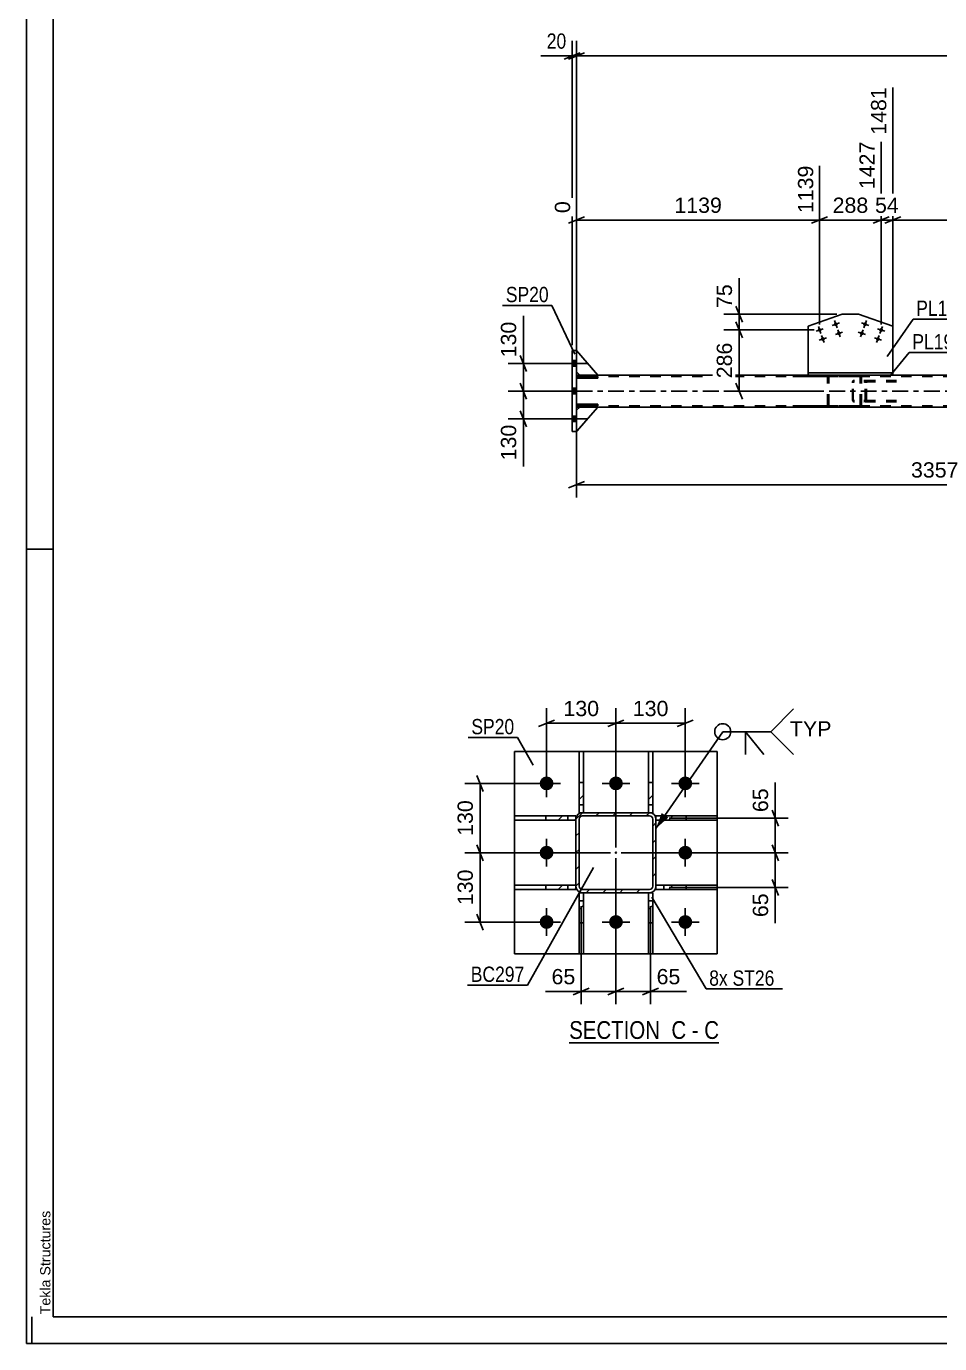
# Model space of a CAD drawing. Header units: millimetres. Extents: x -73 to 768, y -405 to 189.
# Drawn here: x -73.4 to 97.8, y -404.5 to -157.4 of the extents above; entities that cross this region are included whole.
import ezdxf

# ---------------------------------------------------------------- set-up
doc = ezdxf.new("R2010")
doc.units = ezdxf.units.MM
doc.linetypes.add('DXK_LINE_DOT2', pattern=[3.9198, 1.9599, -1.9599])
doc.linetypes.add('DXK_LINE_DOT3', pattern=[5.9187, 2.979, -0.9799, 0.9799, -0.9799])
doc.styles.add('Arial', font='ARIAL.TTF', dxfattribs={"height": 0.2})
doc.styles.add('Arial Narrow', font='ARIALN.TTF', dxfattribs={"height": 0.2})

# ---------------------------------------------------------------- blocks, each defined once
blk = doc.blocks.new('Unknown-122572935-1115')
at = {"color": 5, "linetype": 'Continuous'}
for p, q in [((-73.35, 189.5), (-73.35, -404.5)), ((-68.35, 184.5), (-68.35, -399.5)), ((-68.35, -255.5), (-73.35, -255.5)), ((-72.35, -404.5), (-72.35, -399.5)), ((-68.35, -399.5), (762.65, -399.5)), ((-73.35, -404.5), (767.65, -404.5))]:
    blk.add_line(p, q, dxfattribs=at)
at = {"color": 174, "linetype": 'Continuous', "style": 'Arial'}
blk.add_text('Tekla Structures', height=1.9102, rotation=90, dxfattribs=at).set_placement((-68.85, -399))
blk = doc.blocks.new('Unknown-122572935-16 - 6881')
at = {"color": 6, "linetype": 'Continuous'}
blk.add_line((28.39, -348.09), (56.46, -348.09), dxfattribs=at)
at = {"color": 0, "linetype": 'Continuous'}
blk.add_wipeout([(46.5, -347.34), (46.5, -343.84), (28.39, -343.84), (28.39, -347.34)], dxfattribs=at)
at = {"color": 7, "linetype": 'Continuous', "style": 'Arial Narrow'}
blk.add_text('SECTION ', height=3.34, dxfattribs=at).set_placement((28.39, -347.34))
at = {"color": 0, "linetype": 'Continuous'}
blk.add_wipeout([(50.32, -347.34), (50.32, -343.84), (47.55, -343.84), (47.55, -347.34)], dxfattribs=at)
blk.add_wipeout([(52.65, -347.34), (52.65, -343.84), (51.37, -343.84), (51.37, -347.34)], dxfattribs=at)
at = {"color": 7, "linetype": 'Continuous', "style": 'Arial Narrow'}
blk.add_text('C', height=3.34, dxfattribs=at).set_placement((47.55, -347.34))
at = {"color": 0, "linetype": 'Continuous'}
blk.add_wipeout([(56.46, -347.34), (56.46, -343.84), (53.7, -343.84), (53.7, -347.34)], dxfattribs=at)
at = {"color": 7, "linetype": 'Continuous', "style": 'Arial Narrow'}
for s, p in [('-', (51.37, -347.34)), ('C', (53.7, -347.34))]:
    blk.add_text(s, height=3.34, dxfattribs=at).set_placement(p)
blk = doc.blocks.new('Part-122572935-7027 - 6881')
at = {"linetype": 'Continuous'}
h = blk.add_hatch(dxfattribs=at)
h.set_pattern_fill('', scale=0.7, style=0, pattern_type=0)
h.set_pattern_definition([(45, (44.649, -305.515), (-1.57154, 1.57154), [])])
h.paths.add_polyline_path([(50.3, -305.51), (44.65, -305.51), (44.65, -306.31), (50.3, -306.31)])
at = {"color": 7, "linetype": 'DXK_LINE_DOT2'}
for p, q in [((44.65, -306.31), (44.65, -305.51)), ((50.3, -305.51), (44.65, -305.51)), ((50.3, -306.31), (44.65, -306.31)), ((46.15, -306.31), (46.15, -305.51))]:
    blk.add_line(p, q, dxfattribs=at)
at = {"color": 2, "linetype": 'Continuous'}
for p, q in [((50.3, -305.51), (44.65, -305.51)), ((44.65, -305.51), (44.65, -306.31)), ((44.65, -306.31), (50.3, -306.31)), ((56.15, -305.51), (50.3, -305.51)), ((50.3, -306.31), (50.3, -305.51)), ((56.15, -306.31), (50.3, -306.31)), ((56.15, -306.31), (56.15, -305.51))]:
    blk.add_line(p, q, dxfattribs=at)
blk = doc.blocks.new('Part-122572935-6971 - 6881')
at = {"linetype": 'Continuous'}
h = blk.add_hatch(dxfattribs=at)
h.set_pattern_fill('', scale=0.7, style=0, pattern_type=0)
h.set_pattern_definition([(45, (30.8486, -304.915), (-1.57154, 1.57154), [])])
h.paths.add_polyline_path([(43.45, -304.91), (30.85, -304.91), (30.39, -305.01), (30, -305.27), (29.74, -305.66), (29.65, -306.11), (29.65, -318.71), (29.74, -319.17), (30, -319.56), (30.39, -319.82), (30.85, -319.91), (43.45, -319.91), (43.91, -319.82), (44.3, -319.56), (44.56, -319.17), (44.65, -318.71), (44.65, -306.11), (44.56, -305.66), (44.3, -305.27), (43.91, -305.01)])
h.paths.add_polyline_path([(44, -305.89), (44.05, -306.11), (44.05, -318.71), (44, -318.94), (43.87, -319.14), (43.68, -319.27), (43.45, -319.31), (30.85, -319.31), (30.62, -319.27), (30.42, -319.14), (30.29, -318.94), (30.25, -318.71), (30.25, -306.11), (30.29, -305.89), (30.42, -305.69), (30.62, -305.56), (30.85, -305.51), (43.45, -305.51), (43.68, -305.56), (43.87, -305.69)])
blk.add_hatch(color=246, dxfattribs=at).paths.add_polyline_path([(37.15, -312.51, -1), (37.15, -312.31, -1)])
at = {"color": 7, "linetype": 'DXK_LINE_DOT2'}
for p, q in [((29.65, -306.11), (29.74, -305.66)), ((29.65, -318.71), (29.65, -306.11)), ((30.29, -305.89), (30.25, -306.11)), ((30.25, -318.71), (30.25, -306.11)), ((30.42, -305.69), (30.29, -305.89)), ((30.39, -305.01), (30.85, -304.91)), ((30.62, -305.56), (30.42, -305.69)), ((30.85, -305.51), (30.62, -305.56)), ((43.45, -304.91), (30.85, -304.91)), ((43.45, -305.51), (30.85, -305.51)), ((43.45, -304.91), (43.91, -305.01)), ((43.68, -305.56), (43.45, -305.51)), ((43.87, -305.69), (43.68, -305.56)), ((44, -305.89), (43.87, -305.69)), ((44.05, -306.11), (44, -305.89)), ((44.05, -318.71), (44.05, -306.11)), ((44.56, -305.66), (44.65, -306.11)), ((44.65, -318.71), (44.65, -306.11)), ((29.74, -319.17), (29.65, -318.71)), ((30.25, -318.71), (30.29, -318.94)), ((44, -318.94), (44.05, -318.71)), ((44.65, -318.71), (44.56, -319.17)), ((30.29, -318.94), (30.42, -319.14)), ((30.85, -319.91), (30.39, -319.82)), ((30.42, -319.14), (30.62, -319.27)), ((30.62, -319.27), (30.85, -319.31)), ((30.85, -319.31), (43.45, -319.31)), ((30.85, -319.91), (43.45, -319.91)), ((43.45, -319.31), (43.68, -319.27)), ((43.91, -319.82), (43.45, -319.91)), ((43.68, -319.27), (43.87, -319.14)), ((43.87, -319.14), (44, -318.94))]:
    blk.add_line(p, q, dxfattribs=at)
at = {"color": 2, "linetype": 'Continuous'}
for p, q in [((29.74, -305.66), (29.65, -306.11)), ((29.65, -318.71), (29.65, -306.11)), ((30.25, -306.11), (30.29, -305.89)), ((30.25, -318.71), (30.25, -306.11)), ((30.29, -305.89), (30.42, -305.69)), ((30.85, -304.91), (30.39, -305.01)), ((30.42, -305.69), (30.62, -305.56)), ((30.62, -305.56), (30.85, -305.51)), ((30.85, -304.91), (43.45, -304.91)), ((30.85, -305.51), (43.45, -305.51)), ((43.91, -305.01), (43.45, -304.91)), ((43.45, -305.51), (43.68, -305.56)), ((43.68, -305.56), (43.87, -305.69)), ((43.87, -305.69), (44, -305.89)), ((44, -305.89), (44.05, -306.11)), ((44.05, -318.71), (44.05, -306.11)), ((44.65, -306.11), (44.56, -305.66)), ((44.65, -318.71), (44.65, -306.11)), ((29.65, -318.71), (29.74, -319.17)), ((30.29, -318.94), (30.25, -318.71)), ((44.05, -318.71), (44, -318.94)), ((44.56, -319.17), (44.65, -318.71)), ((30.42, -319.14), (30.29, -318.94)), ((30.39, -319.82), (30.85, -319.91)), ((30.62, -319.27), (30.42, -319.14)), ((30.85, -319.31), (30.62, -319.27)), ((30.85, -319.31), (43.45, -319.31)), ((30.85, -319.91), (43.45, -319.91)), ((43.68, -319.27), (43.45, -319.31)), ((43.45, -319.91), (43.91, -319.82)), ((43.87, -319.14), (43.68, -319.27)), ((44, -318.94), (43.87, -319.14))]:
    blk.add_line(p, q, dxfattribs=at)
at = {"color": 7, "linetype": 'DXK_LINE_DOT3'}
blk.add_line((37.15, -312.41), (37.15, -312.41), dxfattribs=at)
at = {"color": 246, "linetype": 'DXK_LINE_DOT2'}
blk.add_line((37.15, -312.41), (37.15, -312.41), dxfattribs=at)
at = {"color": 246, "linetype": 'Continuous'}
blk.add_circle((37.15, -312.41), 0.1, dxfattribs=at)
at = {"color": 7, "linetype": 'DXK_LINE_DOT2'}
for centre, start, end in [((30.85, -306.11), 112.5, 157.5), ((43.45, -306.11), 22.5, 67.5), ((30.85, -318.71), 202.5, 247.5), ((43.45, -318.71), 292.5, 337.5)]:
    blk.add_arc(centre, 1.2, start, end, dxfattribs=at)
at = {"color": 2, "linetype": 'Continuous'}
for centre, start, end in [((30.85, -306.11), 112.5, 157.5), ((43.45, -306.11), 22.5, 67.5), ((30.85, -318.71), 202.5, 247.5), ((43.45, -318.71), 292.5, 337.5)]:
    blk.add_arc(centre, 1.2, start, end, dxfattribs=at)
blk = doc.blocks.new('Bolt-122572935-7022 - 6881')
at = {"linetype": 'Continuous'}
for points in [[(25.45, -299.41, -1), (22.85, -299.41, -1)], [(38.45, -299.41, -1), (35.85, -299.41, -1)], [(51.45, -299.41, -1), (48.85, -299.41, -1)], [(25.45, -312.41, -1), (22.85, -312.41, -1)], [(51.45, -312.41, -1), (48.85, -312.41, -1)], [(25.45, -325.41, -1), (22.85, -325.41, -1)], [(38.45, -325.41, -1), (35.85, -325.41, -1)], [(51.45, -325.41, -1), (48.85, -325.41, -1)]]:
    blk.add_hatch(color=1, dxfattribs=at).paths.add_polyline_path(points)
at = {"color": 1, "linetype": 'Continuous'}
for p, q in [((24.15, -296.81), (24.15, -302.01)), ((37.15, -296.81), (37.15, -302.01)), ((50.15, -296.81), (50.15, -302.01)), ((26.75, -299.41), (21.55, -299.41)), ((39.75, -299.41), (34.55, -299.41)), ((52.75, -299.41), (47.55, -299.41)), ((24.15, -309.81), (24.15, -315.01)), ((50.15, -309.81), (50.15, -315.01)), ((26.75, -312.41), (21.55, -312.41)), ((52.75, -312.41), (47.55, -312.41)), ((24.15, -322.81), (24.15, -328.01)), ((37.15, -322.81), (37.15, -328.01)), ((50.15, -322.81), (50.15, -328.01)), ((26.75, -325.41), (21.55, -325.41)), ((39.75, -325.41), (34.55, -325.41)), ((52.75, -325.41), (47.55, -325.41))]:
    blk.add_line(p, q, dxfattribs=at)
blk = doc.blocks.new('Part-122572935-7044 - 6881')
at = {"linetype": 'Continuous'}
h = blk.add_hatch(dxfattribs=at)
h.set_pattern_fill('', scale=0.7, style=0, pattern_type=0)
h.set_pattern_definition([(45, (23.9954, -318.515), (-1.57154, 1.57154), [])])
h.paths.add_polyline_path([(29.65, -318.51), (24, -318.51), (24, -319.31), (29.65, -319.31)])
at = {"color": 2, "linetype": 'Continuous'}
for p, q in [((18.15, -318.51), (24, -318.51)), ((18.15, -319.31), (18.15, -318.51)), ((24, -318.51), (29.65, -318.51)), ((24, -319.31), (24, -318.51)), ((29.65, -318.51), (29.65, -319.31)), ((24, -319.31), (18.15, -319.31)), ((29.65, -319.31), (24, -319.31))]:
    blk.add_line(p, q, dxfattribs=at)
at = {"color": 7, "linetype": 'DXK_LINE_DOT2'}
for p, q in [((24, -318.51), (29.65, -318.51)), ((28.15, -319.31), (28.15, -318.51)), ((29.65, -318.51), (29.65, -319.31)), ((24, -319.31), (29.65, -319.31))]:
    blk.add_line(p, q, dxfattribs=at)
blk = doc.blocks.new('Part-122572935-7032 - 6881')
at = {"color": 2, "linetype": 'Continuous'}
for p, q in [((18.15, -293.41), (18.15, -331.41)), ((56.15, -293.41), (18.15, -293.41)), ((56.15, -331.41), (56.15, -293.41)), ((18.15, -331.41), (56.15, -331.41))]:
    blk.add_line(p, q, dxfattribs=at)
at = {"color": 7, "linetype": 'DXK_LINE_DOT2'}
for p, q in [((18.15, -293.41), (31.05, -293.41)), ((18.15, -331.41), (31.05, -331.41))]:
    blk.add_line(p, q, dxfattribs=at)
blk = doc.blocks.new('Part-122572935-7049 - 6881')
at = {"linetype": 'Continuous'}
h = blk.add_hatch(dxfattribs=at)
h.set_pattern_fill('', scale=0.7, style=0, pattern_type=0)
h.set_pattern_definition([(45, (23.9954, -305.515), (-1.57154, 1.57154), [])])
h.paths.add_polyline_path([(29.65, -305.51), (24, -305.51), (24, -306.31), (29.65, -306.31)])
at = {"color": 2, "linetype": 'Continuous'}
for p, q in [((18.15, -305.51), (24, -305.51)), ((18.15, -306.31), (18.15, -305.51)), ((24, -306.31), (18.15, -306.31)), ((24, -305.51), (29.65, -305.51)), ((24, -306.31), (24, -305.51)), ((29.65, -306.31), (24, -306.31)), ((29.65, -305.51), (29.65, -306.31))]:
    blk.add_line(p, q, dxfattribs=at)
at = {"color": 7, "linetype": 'DXK_LINE_DOT2'}
for p, q in [((24, -305.51), (29.65, -305.51)), ((24, -306.31), (29.65, -306.31)), ((28.15, -306.31), (28.15, -305.51)), ((29.65, -305.51), (29.65, -306.31))]:
    blk.add_line(p, q, dxfattribs=at)
blk = doc.blocks.new('Part-122572935-7054 - 6881')
at = {"linetype": 'Continuous'}
h = blk.add_hatch(dxfattribs=at)
h.set_pattern_fill('', scale=0.7, style=0, pattern_type=0)
h.set_pattern_definition([(45, (44.649, -318.515), (-1.57154, 1.57154), [])])
h.paths.add_polyline_path([(50.3, -318.51), (44.65, -318.51), (44.65, -319.31), (50.3, -319.31)])
at = {"color": 7, "linetype": 'DXK_LINE_DOT2'}
for p, q in [((44.65, -319.31), (44.65, -318.51)), ((50.3, -318.51), (44.65, -318.51)), ((46.15, -319.31), (46.15, -318.51)), ((50.3, -319.31), (44.65, -319.31))]:
    blk.add_line(p, q, dxfattribs=at)
at = {"color": 2, "linetype": 'Continuous'}
for p, q in [((50.3, -318.51), (44.65, -318.51)), ((44.65, -318.51), (44.65, -319.31)), ((56.15, -318.51), (50.3, -318.51)), ((50.3, -319.31), (50.3, -318.51)), ((56.15, -319.31), (56.15, -318.51)), ((44.65, -319.31), (50.3, -319.31)), ((56.15, -319.31), (50.3, -319.31))]:
    blk.add_line(p, q, dxfattribs=at)
blk = doc.blocks.new('Part-122572935-7109 - 6881')
at = {"linetype": 'Continuous'}
h = blk.add_hatch(dxfattribs=at)
h.set_pattern_fill('', scale=0.7, style=0, pattern_type=0)
h.set_pattern_definition([(45, (30.2493, -319.915), (-1.57154, 1.57154), [])])
h.paths.add_polyline_path([(31.05, -319.91), (30.25, -319.91), (30.25, -325.57), (31.05, -325.57)])
at = {"color": 7, "linetype": 'DXK_LINE_DOT2'}
for p, q in [((30.25, -325.57), (30.25, -319.91)), ((31.05, -319.91), (30.25, -319.91)), ((31.05, -325.57), (31.05, -319.91)), ((30.25, -321.41), (31.05, -321.41))]:
    blk.add_line(p, q, dxfattribs=at)
at = {"color": 2, "linetype": 'Continuous'}
for p, q in [((31.05, -319.91), (30.25, -319.91)), ((30.25, -319.91), (30.25, -325.57)), ((31.05, -325.57), (31.05, -319.91)), ((30.25, -331.41), (30.25, -325.57)), ((30.25, -325.57), (31.05, -325.57)), ((31.05, -331.41), (31.05, -325.57)), ((30.25, -331.41), (31.05, -331.41))]:
    blk.add_line(p, q, dxfattribs=at)
blk = doc.blocks.new('Part-122572935-7115 - 6881')
at = {"linetype": 'Continuous'}
h = blk.add_hatch(dxfattribs=at)
h.set_pattern_fill('', scale=0.7, style=0, pattern_type=0)
h.set_pattern_definition([(45, (30.2493, -299.2615), (-1.57154, 1.57154), [])])
h.paths.add_polyline_path([(31.05, -299.26), (30.25, -299.26), (30.25, -304.91), (31.05, -304.91)])
at = {"color": 2, "linetype": 'Continuous'}
for p, q in [((30.25, -293.41), (31.05, -293.41)), ((30.25, -299.26), (30.25, -293.41)), ((31.05, -299.26), (31.05, -293.41)), ((30.25, -304.91), (30.25, -299.26)), ((30.25, -299.26), (31.05, -299.26)), ((31.05, -299.26), (31.05, -304.91)), ((31.05, -304.91), (30.25, -304.91))]:
    blk.add_line(p, q, dxfattribs=at)
at = {"color": 7, "linetype": 'DXK_LINE_DOT2'}
for p, q in [((30.25, -304.91), (30.25, -299.26)), ((31.05, -299.26), (31.05, -304.91)), ((30.25, -303.41), (31.05, -303.41)), ((31.05, -304.91), (30.25, -304.91))]:
    blk.add_line(p, q, dxfattribs=at)
blk = doc.blocks.new('Part-122572935-7139 - 6881')
at = {"linetype": 'Continuous'}
h = blk.add_hatch(dxfattribs=at)
h.set_pattern_fill('', scale=0.7, style=0, pattern_type=0)
h.set_pattern_definition([(45, (43.2487, -319.915), (-1.57154, 1.57154), [])])
h.paths.add_polyline_path([(44.05, -319.91), (43.25, -319.91), (43.25, -325.57), (44.05, -325.57)])
at = {"color": 7, "linetype": 'DXK_LINE_DOT2'}
for p, q in [((43.25, -325.57), (43.25, -319.91)), ((44.05, -319.91), (43.25, -319.91)), ((44.05, -325.57), (44.05, -319.91)), ((43.25, -321.41), (44.05, -321.41))]:
    blk.add_line(p, q, dxfattribs=at)
at = {"color": 2, "linetype": 'Continuous'}
for p, q in [((44.05, -319.91), (43.25, -319.91)), ((43.25, -319.91), (43.25, -325.57)), ((44.05, -325.57), (44.05, -319.91)), ((43.25, -331.41), (43.25, -325.57)), ((43.25, -325.57), (44.05, -325.57)), ((44.05, -331.41), (44.05, -325.57)), ((43.25, -331.41), (44.05, -331.41))]:
    blk.add_line(p, q, dxfattribs=at)
blk = doc.blocks.new('Part-122572935-7144 - 6881')
at = {"linetype": 'Continuous'}
h = blk.add_hatch(dxfattribs=at)
h.set_pattern_fill('', scale=0.7, style=0, pattern_type=0)
h.set_pattern_definition([(45, (43.2487, -299.2615), (-1.57154, 1.57154), [])])
h.paths.add_polyline_path([(44.05, -299.26), (43.25, -299.26), (43.25, -304.91), (44.05, -304.91)])
at = {"color": 2, "linetype": 'Continuous'}
for p, q in [((43.25, -293.41), (44.05, -293.41)), ((43.25, -299.26), (43.25, -293.41)), ((44.05, -299.26), (44.05, -293.41)), ((43.25, -304.91), (43.25, -299.26)), ((43.25, -299.26), (44.05, -299.26)), ((44.05, -299.26), (44.05, -304.91)), ((44.05, -304.91), (43.25, -304.91))]:
    blk.add_line(p, q, dxfattribs=at)
at = {"color": 7, "linetype": 'DXK_LINE_DOT2'}
for p, q in [((43.25, -304.91), (43.25, -299.26)), ((44.05, -299.26), (44.05, -304.91)), ((43.25, -303.41), (44.05, -303.41)), ((44.05, -304.91), (43.25, -304.91))]:
    blk.add_line(p, q, dxfattribs=at)
blk = doc.blocks.new('Bolt-122572935-6005 - 5860')
at = {"linetype": 'Continuous'}
for points in [[(75.67, -214.24, -1), (74.99, -214.48, -1)], [(78.69, -213.17, -1), (78.01, -213.41, -1)], [(79.29, -214.86, -1), (78.61, -215.11, -1)], [(76.27, -215.93, -1), (75.59, -216.18, -1)]]:
    blk.add_hatch(color=1, dxfattribs=at).paths.add_polyline_path(points)
at = {"color": 1, "linetype": 'Continuous'}
for p, q in [((76.01, -214.12), (74.65, -214.6)), ((75.09, -213.68), (75.57, -215.04)), ((79.03, -213.05), (77.67, -213.53)), ((78.11, -212.61), (78.59, -213.97)), ((79.63, -214.74), (78.27, -215.23)), ((78.71, -214.31), (79.19, -215.66)), ((76.61, -215.81), (75.25, -216.3)), ((75.69, -215.38), (76.17, -216.73))]:
    blk.add_line(p, q, dxfattribs=at)
blk = doc.blocks.new('Part-122572935-6025 - 5860')
at = {"color": 7, "linetype": 'DXK_LINE_DOT2'}
for p, q in [((29.76, -229.42), (30.36, -228.82)), ((33.76, -228.82), (29.76, -233.42)), ((29.76, -233.42), (29.76, -229.42)), ((30.36, -228.82), (33.76, -228.82))]:
    blk.add_line(p, q, dxfattribs=at)
blk = doc.blocks.new('Part-122572935-6034 - 5860')
at = {"color": 2, "linetype": 'Continuous'}
for p, q in [((30.36, -222.82), (29.76, -222.82)), ((73.17, -222.82), (33.76, -222.82)), ((154.93, -222.82), (89.02, -222.82)), ((30.36, -228.82), (29.76, -228.82)), ((163.24, -228.82), (33.76, -228.82))]:
    blk.add_line(p, q, dxfattribs=at)
at = {"color": 7, "linetype": 'DXK_LINE_DOT2'}
for p, q in [((29.76, -228.82), (29.76, -222.82)), ((692.3, -223.06), (29.76, -223.06)), ((33.76, -222.82), (30.36, -222.82)), ((89.02, -222.82), (73.17, -222.82)), ((692.3, -228.58), (29.76, -228.58)), ((33.76, -228.82), (30.36, -228.82))]:
    blk.add_line(p, q, dxfattribs=at)
at = {"color": 7, "linetype": 'DXK_LINE_DOT3'}
blk.add_line((29.76, -225.82), (692.3, -225.82), dxfattribs=at)
blk = doc.blocks.new('Part-122572935-6035 - 5860')
at = {"color": 7, "linetype": 'DXK_LINE_DOT2'}
for p, q in [((82.68, -222.82), (70.33, -222.82)), ((82.68, -223.06), (70.33, -223.06)), ((76.85, -223.11), (76.81, -223.3)), ((76.81, -228.34), (76.81, -223.3)), ((77.06, -223.3), (77.08, -223.21)), ((77.06, -228.34), (77.06, -223.3)), ((77.08, -223.21), (77.14, -223.13)), ((77.32, -222.82), (77.12, -222.85)), ((77.14, -223.13), (77.22, -223.08)), ((77.22, -223.08), (77.32, -223.06)), ((82.88, -222.85), (82.68, -222.82)), ((82.68, -223.06), (82.78, -223.08)), ((82.78, -223.08), (82.86, -223.13)), ((82.86, -223.13), (82.92, -223.21)), ((82.92, -223.21), (82.94, -223.3)), ((82.94, -228.34), (82.94, -223.3)), ((83.19, -223.3), (83.16, -223.11)), ((83.19, -228.34), (83.19, -223.3)), ((82.68, -228.58), (70.33, -228.58)), ((82.68, -228.82), (70.33, -228.82)), ((76.81, -228.34), (76.85, -228.52)), ((77.08, -228.43), (77.06, -228.34)), ((77.14, -228.51), (77.08, -228.43)), ((77.12, -228.78), (77.32, -228.82)), ((77.22, -228.56), (77.14, -228.51)), ((77.32, -228.58), (77.22, -228.56)), ((82.78, -228.56), (82.68, -228.58)), ((82.68, -228.82), (82.88, -228.78)), ((82.86, -228.51), (82.78, -228.56)), ((82.92, -228.43), (82.86, -228.51)), ((82.94, -228.34), (82.92, -228.43)), ((83.16, -228.52), (83.19, -228.34))]:
    blk.add_line(p, q, dxfattribs=at)
for centre, start, end in [((77.3, -223.32), 110.7583, 155.68), ((82.7, -223.32), 24.32, 69.2417), ((77.3, -228.32), 204.32, 249.2417), ((82.7, -228.32), 290.7583, 335.68)]:
    blk.add_arc(centre, 0.496, start, end, dxfattribs=at)
blk = doc.blocks.new('Bolt-122572935-5918 - 5860')
at = {"linetype": 'Continuous'}
for points in [[(83.58, -215.11, -1), (82.9, -214.86, -1)], [(84.18, -213.41, -1), (83.5, -213.17, -1)], [(87.2, -214.48, -1), (86.52, -214.24, -1)], [(86.59, -216.18, -1), (85.92, -215.93, -1)]]:
    blk.add_hatch(color=1, dxfattribs=at).paths.add_polyline_path(points)
at = {"color": 1, "linetype": 'Continuous'}
for p, q in [((83.92, -215.23), (82.56, -214.74)), ((83.48, -214.31), (83, -215.66)), ((84.52, -213.53), (83.16, -213.05)), ((84.08, -212.61), (83.6, -213.97)), ((87.53, -214.6), (86.18, -214.12)), ((87.1, -213.68), (86.62, -215.04)), ((86.93, -216.3), (85.58, -215.81)), ((86.5, -215.38), (86.01, -216.73))]:
    blk.add_line(p, q, dxfattribs=at)
blk = doc.blocks.new('Part-122572935-5928 - 5860')
at = {"color": 2, "linetype": 'Continuous'}
for p, q in [((73.17, -213.64), (79.58, -211.37)), ((79.58, -211.37), (82.61, -211.37)), ((82.61, -211.37), (89.02, -213.64)), ((73.17, -222.42), (73.17, -213.64)), ((89.02, -213.64), (89.02, -222.42))]:
    blk.add_line(p, q, dxfattribs=at)
at = {"color": 7, "linetype": 'DXK_LINE_DOT2'}
blk.add_line((89.02, -222.42), (73.17, -222.42), dxfattribs=at)
blk = doc.blocks.new('Bolt-122572935-5942 - 5860')
at = {"linetype": 'Continuous'}
for points in [[(29.76, -221.14), (29.76, -220.1), (28.96, -220.1), (28.96, -221.14)], [(29.76, -221.14), (29.76, -220.1), (28.96, -220.1), (28.96, -221.14)], [(29.76, -221.14), (29.76, -220.1), (28.96, -220.1), (28.96, -221.14)], [(29.76, -226.34), (29.76, -225.3), (28.96, -225.3), (28.96, -226.34)], [(29.76, -226.34), (29.76, -225.3), (28.96, -225.3), (28.96, -226.34)], [(29.76, -231.54), (29.76, -230.5), (28.96, -230.5), (28.96, -231.54)], [(29.76, -231.54), (29.76, -230.5), (28.96, -230.5), (28.96, -231.54)], [(29.76, -231.54), (29.76, -230.5), (28.96, -230.5), (28.96, -231.54)]]:
    blk.add_hatch(color=1, dxfattribs=at).paths.add_polyline_path(points)
at = {"color": 1, "linetype": 'Continuous'}
for p, q in [((27.56, -220.62), (31.76, -220.62)), ((27.56, -220.62), (31.76, -220.62)), ((27.56, -220.62), (31.76, -220.62)), ((28.96, -220.1), (29.76, -220.1)), ((28.96, -220.1), (29.76, -220.1)), ((28.96, -220.1), (29.76, -220.1)), ((28.96, -221.14), (29.76, -221.14)), ((28.96, -221.14), (29.76, -221.14)), ((28.96, -221.14), (29.76, -221.14)), ((27.56, -225.82), (31.76, -225.82)), ((27.56, -225.82), (31.76, -225.82)), ((28.96, -225.3), (29.76, -225.3)), ((28.96, -225.3), (29.76, -225.3)), ((28.96, -226.34), (29.76, -226.34)), ((28.96, -226.34), (29.76, -226.34)), ((27.56, -231.02), (31.76, -231.02)), ((27.56, -231.02), (31.76, -231.02)), ((27.56, -231.02), (31.76, -231.02)), ((28.96, -230.5), (29.76, -230.5)), ((28.96, -230.5), (29.76, -230.5)), ((28.96, -230.5), (29.76, -230.5)), ((28.96, -231.54), (29.76, -231.54)), ((28.96, -231.54), (29.76, -231.54)), ((28.96, -231.54), (29.76, -231.54))]:
    blk.add_line(p, q, dxfattribs=at)
blk = doc.blocks.new('Part-122572935-5949 - 5860')
at = {"color": 2, "linetype": 'Continuous'}
for p, q in [((89.02, -222.42), (73.17, -222.42)), ((73.17, -222.82), (73.17, -222.42)), ((89.02, -222.82), (73.17, -222.82)), ((89.02, -222.82), (89.02, -222.42))]:
    blk.add_line(p, q, dxfattribs=at)
blk = doc.blocks.new('Part-122572935-5993 - 5860')
at = {"color": 2, "linetype": 'Continuous'}
for p, q in [((33.76, -222.82), (29.76, -218.22)), ((29.76, -222.22), (30.36, -222.82)), ((30.36, -222.82), (33.76, -222.82))]:
    blk.add_line(p, q, dxfattribs=at)
at = {"color": 7, "linetype": 'DXK_LINE_DOT2'}
blk.add_line((29.76, -218.22), (29.76, -222.22), dxfattribs=at)
blk = doc.blocks.new('Part-122572935-6061 - 5860')
at = {"color": 2, "linetype": 'Continuous'}
for p, q in [((29.76, -223.06), (33.76, -223.06)), ((29.76, -223.06), (29.76, -223.38)), ((33.76, -223.38), (29.76, -223.38)), ((33.76, -223.06), (33.76, -223.38))]:
    blk.add_line(p, q, dxfattribs=at)
at = {"color": 7, "linetype": 'DXK_LINE_DOT2'}
for p, q in [((29.76, -223.38), (29.76, -223.06)), ((30.36, -223.38), (30.36, -223.06))]:
    blk.add_line(p, q, dxfattribs=at)
blk = doc.blocks.new('Part-122572935-6062 - 5860')
at = {"color": 7, "linetype": 'DXK_LINE_DOT2'}
for p, q in [((33.76, -222.82), (29.76, -218.22)), ((29.76, -218.22), (29.76, -222.22)), ((29.76, -222.22), (30.36, -222.82)), ((30.36, -222.82), (33.76, -222.82))]:
    blk.add_line(p, q, dxfattribs=at)
blk = doc.blocks.new('Part-122572935-6081 - 5860')
at = {"color": 7, "linetype": 'DXK_LINE_DOT2'}
for p, q in [((33.76, -223.06), (29.76, -223.06)), ((29.76, -223.06), (29.76, -223.38)), ((29.76, -223.38), (29.76, -223.06)), ((29.76, -223.38), (33.76, -223.38)), ((30.36, -223.38), (30.36, -223.06)), ((33.76, -223.38), (33.76, -223.06))]:
    blk.add_line(p, q, dxfattribs=at)
blk = doc.blocks.new('Part-122572935-6087 - 5860')
at = {"color": 2, "linetype": 'Continuous'}
for p, q in [((29.76, -229.42), (30.36, -228.82)), ((33.76, -228.82), (29.76, -233.42)), ((30.36, -228.82), (33.76, -228.82))]:
    blk.add_line(p, q, dxfattribs=at)
at = {"color": 7, "linetype": 'DXK_LINE_DOT2'}
blk.add_line((29.76, -233.42), (29.76, -229.42), dxfattribs=at)
blk = doc.blocks.new('Part-122572935-6093 - 5860')
at = {"color": 7, "linetype": 'DXK_LINE_DOT2'}
for p, q in [((81.48, -224.11), (81.46, -224.3)), ((81.46, -227.34), (81.46, -224.3)), ((81.54, -223.96), (81.48, -224.11)), ((81.63, -223.85), (81.54, -223.96)), ((81.59, -224.3), (81.6, -224.21)), ((81.59, -227.34), (81.59, -224.3)), ((81.6, -224.21), (81.63, -224.13)), ((81.73, -223.82), (81.63, -223.85)), ((81.63, -224.13), (81.68, -224.08)), ((81.68, -224.08), (81.73, -224.06)), ((89.73, -223.82), (81.73, -223.82)), ((89.73, -224.06), (81.73, -224.06)), ((83.19, -224.06), (83.19, -223.82)), ((83.83, -223.85), (83.64, -223.82)), ((83.64, -224.06), (83.74, -224.08)), ((83.74, -224.08), (83.82, -224.13)), ((83.82, -224.13), (83.87, -224.21)), ((83.87, -224.21), (83.89, -224.3)), ((83.89, -227.34), (83.89, -224.3)), ((84.14, -224.3), (84.1, -224.11)), ((84.14, -227.34), (84.14, -224.3)), ((81.46, -227.34), (81.48, -227.52)), ((81.48, -227.52), (81.54, -227.68)), ((81.54, -227.68), (81.63, -227.78)), ((81.6, -227.43), (81.59, -227.34)), ((81.63, -227.51), (81.6, -227.43)), ((81.68, -227.56), (81.63, -227.51)), ((81.63, -227.78), (81.73, -227.82)), ((81.73, -227.58), (81.68, -227.56)), ((89.73, -227.58), (81.73, -227.58)), ((89.73, -227.82), (81.73, -227.82)), ((83.19, -227.82), (83.19, -227.58)), ((83.74, -227.56), (83.64, -227.58)), ((83.64, -227.82), (83.83, -227.78)), ((83.82, -227.51), (83.74, -227.56)), ((83.87, -227.43), (83.82, -227.51)), ((83.89, -227.34), (83.87, -227.43)), ((84.1, -227.52), (84.14, -227.34))]:
    blk.add_line(p, q, dxfattribs=at)
for centre, start, end in [((83.65, -224.31), 23.8952, 68.8487), ((83.65, -227.32), 291.1513, 336.1048)]:
    blk.add_arc(centre, 0.492, start, end, dxfattribs=at)
blk = doc.blocks.new('Part-122572935-6098 - 5860')
at = {"color": 2, "linetype": 'Continuous'}
for p, q in [((28.96, -218.22), (29.76, -218.22)), ((28.96, -233.42), (28.96, -218.22)), ((29.76, -218.22), (29.76, -233.42)), ((29.76, -233.42), (28.96, -233.42))]:
    blk.add_line(p, q, dxfattribs=at)
blk = doc.blocks.new('Part-122572935-6107 - 5860')
at = {"color": 2, "linetype": 'Continuous'}
for p, q in [((29.76, -228.26), (33.76, -228.26)), ((29.76, -228.26), (29.76, -228.58)), ((33.76, -228.58), (29.76, -228.58)), ((33.76, -228.26), (33.76, -228.58))]:
    blk.add_line(p, q, dxfattribs=at)
at = {"color": 7, "linetype": 'DXK_LINE_DOT2'}
for p, q in [((29.76, -228.58), (29.76, -228.26)), ((30.36, -228.58), (30.36, -228.26))]:
    blk.add_line(p, q, dxfattribs=at)
blk = doc.blocks.new('Part-122572935-6180 - 5860')
at = {"color": 7, "linetype": 'DXK_LINE_DOT2'}
for p, q in [((33.76, -228.26), (29.76, -228.26)), ((29.76, -228.26), (29.76, -228.58)), ((29.76, -228.58), (29.76, -228.26)), ((29.76, -228.58), (33.76, -228.58)), ((30.36, -228.58), (30.36, -228.26)), ((33.76, -228.58), (33.76, -228.26))]:
    blk.add_line(p, q, dxfattribs=at)
blk = doc.blocks.new('StraightDimension-122572935-7161 - 6881')
at = {"color": 7, "linetype": 'Continuous'}
for p, q in [((47.15, -305.91), (69.41, -305.91)), ((66.41, -304.41), (67.61, -307.41)), ((67.01, -312.42), (67.01, -305.91)), ((67.61, -313.92), (66.41, -310.92)), ((38.15, -312.42), (69.41, -312.42))]:
    blk.add_line(p, q, dxfattribs=at)
at = {"color": 0}
blk.add_wipeout([(66.26, -299.74), (62.06, -299.74), (62.06, -305.39), (66.26, -305.39)], dxfattribs=at)
at = {"color": 7, "linetype": 'Continuous'}
blk.add_line((67.01, -305.91), (67.01, -299.22), dxfattribs=at)
blk.add_line((67.01, -305.91), (67.01, -299.22), dxfattribs=at)
at = {"color": 3, "style": 'Arial'}
blk.add_text('65', height=2.865, rotation=90.0002, dxfattribs=at).set_placement((65.66, -304.79))
blk = doc.blocks.new('StraightDimension-122572935-7202 - 6881')
at = {"color": 7, "linetype": 'Continuous'}
for p, q in [((12.28, -300.91), (11.08, -297.91)), ((23.15, -299.41), (8.83, -299.41)), ((11.68, -312.42), (11.68, -299.41)), ((11.08, -310.92), (12.28, -313.92)), ((36.15, -312.42), (8.83, -312.42))]:
    blk.add_line(p, q, dxfattribs=at)
at = {"color": 0}
blk.add_wipeout([(10.93, -301.98), (6.73, -301.98), (6.73, -309.85), (10.93, -309.85)], dxfattribs=at)
at = {"color": 3, "style": 'Arial'}
blk.add_text('130', height=2.865, rotation=90.0002, dxfattribs=at).set_placement((10.33, -309.25))
blk = doc.blocks.new('StraightDimension-122572935-7188 - 6881')
at = {"color": 7, "linetype": 'Continuous'}
for p, q in [((37.15, -313.42), (37.15, -340.84)), ((30.65, -322.41), (30.65, -340.84)), ((29.15, -339.04), (32.15, -337.84)), ((30.65, -338.44), (37.15, -338.44)), ((38.65, -337.84), (35.65, -339.04))]:
    blk.add_line(p, q, dxfattribs=at)
at = {"color": 0}
blk.add_wipeout([(30.12, -337.69), (30.12, -333.49), (24.48, -333.49), (24.48, -337.69)], dxfattribs=at)
at = {"color": 7, "linetype": 'Continuous'}
blk.add_line((30.65, -338.44), (23.95, -338.44), dxfattribs=at)
blk.add_line((30.65, -338.44), (23.95, -338.44), dxfattribs=at)
at = {"color": 3, "style": 'Arial'}
blk.add_text('65', height=2.865, dxfattribs=at).set_placement((25.08, -337.09))
blk = doc.blocks.new('StraightDimension-122572935-7148 - 6881')
at = {"color": 7, "linetype": 'Continuous'}
for p, q in [((66.41, -310.92), (67.61, -313.92)), ((38.15, -312.42), (69.41, -312.42)), ((67.01, -318.91), (67.01, -312.42)), ((67.61, -320.41), (66.41, -317.41)), ((47.15, -318.91), (69.41, -318.91))]:
    blk.add_line(p, q, dxfattribs=at)
at = {"color": 0}
blk.add_wipeout([(66.26, -319.44), (62.06, -319.44), (62.06, -325.09), (66.26, -325.09)], dxfattribs=at)
at = {"color": 7, "linetype": 'Continuous'}
blk.add_line((67.01, -318.91), (67.01, -325.61), dxfattribs=at)
blk.add_line((67.01, -318.91), (67.01, -325.61), dxfattribs=at)
at = {"color": 3, "style": 'Arial'}
blk.add_text('65', height=2.865, rotation=90.0002, dxfattribs=at).set_placement((65.66, -324.49))
blk = doc.blocks.new('StraightDimension-122572935-7175 - 6881')
at = {"color": 7, "linetype": 'Continuous'}
for p, q in [((37.15, -313.42), (37.15, -340.84)), ((43.65, -322.41), (43.65, -340.84)), ((35.65, -339.04), (38.65, -337.84)), ((37.15, -338.44), (43.65, -338.44)), ((45.15, -337.84), (42.15, -339.04))]:
    blk.add_line(p, q, dxfattribs=at)
at = {"color": 0}
blk.add_wipeout([(49.82, -337.69), (49.82, -333.49), (44.17, -333.49), (44.17, -337.69)], dxfattribs=at)
at = {"color": 7, "linetype": 'Continuous'}
blk.add_line((43.65, -338.44), (50.35, -338.44), dxfattribs=at)
blk.add_line((43.65, -338.44), (50.35, -338.44), dxfattribs=at)
at = {"color": 3, "style": 'Arial'}
blk.add_text('65', height=2.865, dxfattribs=at).set_placement((44.77, -337.09))
blk = doc.blocks.new('StraightDimension-122572935-7203 - 6881')
at = {"color": 7, "linetype": 'Continuous'}
for p, q in [((12.28, -313.92), (11.08, -310.92)), ((36.15, -312.42), (8.83, -312.42)), ((11.68, -325.41), (11.68, -312.42)), ((23.15, -325.41), (8.83, -325.41)), ((11.08, -323.91), (12.28, -326.91))]:
    blk.add_line(p, q, dxfattribs=at)
at = {"color": 0}
blk.add_wipeout([(10.93, -314.98), (6.73, -314.98), (6.73, -322.85), (10.93, -322.85)], dxfattribs=at)
at = {"color": 3, "style": 'Arial'}
blk.add_text('130', height=2.865, rotation=90.0002, dxfattribs=at).set_placement((10.33, -322.25))
blk = doc.blocks.new('StraightDimension-122572935-7257 - 6881')
at = {"color": 7, "linetype": 'Continuous'}
for p, q in [((37.15, -311.42), (37.15, -285.29)), ((50.15, -298.41), (50.15, -285.29)), ((38.65, -287.54), (35.65, -288.74)), ((37.15, -288.14), (50.15, -288.14)), ((48.65, -288.74), (51.65, -287.54))]:
    blk.add_line(p, q, dxfattribs=at)
at = {"color": 0}
blk.add_wipeout([(47.58, -287.39), (47.58, -283.19), (39.71, -283.19), (39.71, -287.39)], dxfattribs=at)
at = {"color": 3, "style": 'Arial'}
blk.add_text('130', height=2.865, dxfattribs=at).set_placement((40.31, -286.79))
blk = doc.blocks.new('StraightDimension-122572935-7258 - 6881')
at = {"color": 7, "linetype": 'Continuous'}
for p, q in [((24.15, -298.41), (24.15, -285.29)), ((37.15, -311.42), (37.15, -285.29)), ((25.65, -287.54), (22.65, -288.74)), ((24.15, -288.14), (37.15, -288.14)), ((35.65, -288.74), (38.65, -287.54))]:
    blk.add_line(p, q, dxfattribs=at)
at = {"color": 0}
blk.add_wipeout([(34.58, -287.39), (34.58, -283.19), (26.71, -283.19), (26.71, -287.39)], dxfattribs=at)
at = {"color": 3, "style": 'Arial'}
blk.add_text('130', height=2.865, dxfattribs=at).set_placement((27.31, -286.79))
blk = doc.blocks.new('StraightDimension-122572935-6764 - 5860')
at = {"color": 7, "linetype": 'Continuous'}
for p, q in [((29.76, -229.82), (29.76, -245.79)), ((164.04, -230.22), (164.04, -245.79)), ((31.26, -242.79), (28.26, -243.99)), ((29.76, -243.39), (164.04, -243.39)), ((162.54, -243.99), (165.54, -242.79))]:
    blk.add_line(p, q, dxfattribs=at)
at = {"color": 0}
blk.add_wipeout([(101.95, -242.64), (101.95, -238.44), (91.85, -238.44), (91.85, -242.64)], dxfattribs=at)
at = {"color": 3, "style": 'Arial'}
blk.add_text('3357', height=2.865, dxfattribs=at).set_placement((92.45, -242.04))
blk = doc.blocks.new('StraightDimension-122572935-6553 - 5860')
at = {"color": 7, "linetype": 'Continuous'}
for p, q in [((86.86, -213.36), (86.86, -179.05)), ((75.33, -213.36), (75.33, -183.55)), ((73.83, -194.34), (76.83, -193.14)), ((75.33, -193.74), (86.86, -193.74)), ((88.36, -193.14), (85.36, -194.34))]:
    blk.add_line(p, q, dxfattribs=at)
at = {"color": 0}
blk.add_wipeout([(85.03, -192.99), (85.03, -188.79), (77.16, -188.79), (77.16, -192.99)], dxfattribs=at)
at = {"color": 0, "linetype": 'Continuous'}
blk.add_wipeout([(86.26, -178.45), (82.06, -178.45), (82.06, -188.54), (86.26, -188.54)], dxfattribs=at)
at = {"color": 3, "linetype": 'Continuous', "style": 'Arial'}
blk.add_text('1427', height=2.865, rotation=90.0002, dxfattribs=at).set_placement((85.66, -187.94))
at = {"color": 3, "style": 'Arial'}
blk.add_text('288', height=2.865, dxfattribs=at).set_placement((77.76, -192.39))
blk = doc.blocks.new('StraightDimension-122572935-6569 - 5860')
at = {"color": 7, "linetype": 'Continuous'}
for p, q in [((89.02, -221.42), (89.02, -168.85)), ((157.09, -203.84), (157.09, -183.55)), ((90.52, -193.14), (87.52, -194.34)), ((89.02, -193.74), (157.09, -193.74)), ((155.59, -194.34), (158.59, -193.14))]:
    blk.add_line(p, q, dxfattribs=at)
at = {"color": 0, "linetype": 'Continuous'}
blk.add_wipeout([(156.49, -182.95), (152.29, -182.95), (152.29, -193.04), (156.49, -193.04)], dxfattribs=at)
at = {"color": 0}
blk.add_wipeout([(128.1, -192.99), (128.1, -188.79), (118.01, -188.79), (118.01, -192.99)], dxfattribs=at)
at = {"color": 3, "linetype": 'Continuous', "style": 'Arial'}
blk.add_text('3183', height=2.865, rotation=90.0002, dxfattribs=at).set_placement((155.89, -192.44))
at = {"color": 3, "style": 'Arial'}
blk.add_text('1702', height=2.865, dxfattribs=at).set_placement((118.61, -192.39))
blk = doc.blocks.new('StraightDimension-122572935-6301 - 5860')
at = {"color": 7, "linetype": 'Continuous'}
for p, q in [((74.33, -214.36), (57.4, -214.36)), ((59.65, -212.86), (60.85, -215.86)), ((60.25, -225.82), (60.25, -214.36)), ((60.85, -227.32), (59.65, -224.32)), ((75.19, -225.82), (57.4, -225.82))]:
    blk.add_line(p, q, dxfattribs=at)
at = {"color": 0}
blk.add_wipeout([(59.5, -216.15), (55.3, -216.15), (55.3, -224.02), (59.5, -224.02)], dxfattribs=at)
at = {"color": 3, "style": 'Arial'}
blk.add_text('286', height=2.865, rotation=90.0002, dxfattribs=at).set_placement((58.9, -223.42))
blk = doc.blocks.new('StraightDimension-122572935-6317 - 5860')
at = {"color": 7, "linetype": 'Continuous'}
for p, q in [((59.65, -209.87), (60.85, -212.87)), ((78.58, -211.37), (57.4, -211.37)), ((60.25, -214.36), (60.25, -211.37)), ((74.33, -214.36), (57.4, -214.36)), ((60.85, -215.86), (59.65, -212.86))]:
    blk.add_line(p, q, dxfattribs=at)
at = {"color": 0}
blk.add_wipeout([(59.5, -205.2), (55.3, -205.2), (55.3, -210.84), (59.5, -210.84)], dxfattribs=at)
at = {"color": 7, "linetype": 'Continuous'}
blk.add_line((60.25, -211.37), (60.25, -204.67), dxfattribs=at)
blk.add_line((60.25, -211.37), (60.25, -204.67), dxfattribs=at)
at = {"color": 3, "style": 'Arial'}
blk.add_text('75', height=2.865, rotation=90.0002, dxfattribs=at).set_placement((58.9, -210.24))
blk = doc.blocks.new('StraightDimension-122572935-6490 - 5860')
at = {"color": 7, "linetype": 'Continuous'}
for p, q in [((28.96, -217.22), (28.96, -160.1)), ((29.76, -217.22), (29.76, -160.1)), ((27.46, -163.55), (30.46, -162.35)), ((31.26, -162.35), (28.26, -163.55)), ((28.96, -162.95), (29.76, -162.95))]:
    blk.add_line(p, q, dxfattribs=at)
at = {"color": 0}
blk.add_wipeout([(28.44, -162.2), (28.44, -158), (23.58, -158), (23.58, -162.2)], dxfattribs=at)
at = {"color": 7, "linetype": 'Continuous'}
blk.add_line((28.96, -162.95), (23.06, -162.95), dxfattribs=at)
blk.add_line((28.96, -162.95), (23.06, -162.95), dxfattribs=at)
at = {"color": 3, "style": 'Arial Narrow'}
blk.add_text('20', height=2.863, dxfattribs=at).set_placement((24.18, -161.6))
blk = doc.blocks.new('StraightDimension-122572935-6506 - 5860')
at = {"color": 7, "linetype": 'Continuous'}
for p, q in [((29.76, -217.22), (29.76, -160.1)), ((31.26, -162.35), (28.26, -163.55)), ((29.76, -162.95), (704.4, -162.95))]:
    blk.add_line(p, q, dxfattribs=at)
blk = doc.blocks.new('StraightDimension-122572935-6545 - 5860')
at = {"color": 7, "linetype": 'Continuous'}
for p, q in [((75.33, -213.36), (75.33, -183.55)), ((29.76, -221.82), (29.76, -190.22)), ((31.26, -193.14), (28.26, -194.34)), ((29.76, -193.74), (75.33, -193.74)), ((73.83, -194.34), (76.83, -193.14))]:
    blk.add_line(p, q, dxfattribs=at)
at = {"color": 0, "linetype": 'Continuous'}
for points in [[(74.73, -182.95), (70.53, -182.95), (70.53, -193.04), (74.73, -193.04)], [(29.16, -189.62), (24.96, -189.62), (24.96, -193.04), (29.16, -193.04)]]:
    blk.add_wipeout(points, dxfattribs=at)
at = {"color": 0}
blk.add_wipeout([(57.59, -192.99), (57.59, -188.79), (47.5, -188.79), (47.5, -192.99)], dxfattribs=at)
at = {"color": 3, "linetype": 'Continuous', "style": 'Arial'}
for s, height, p in [('1139', 2.865, (74.13, -192.44)), ('0', 2.87, (28.56, -192.44))]:
    blk.add_text(s, height=height, rotation=90.0002, dxfattribs=at).set_placement(p)
at = {"color": 3, "style": 'Arial'}
blk.add_text('1139', height=2.865, dxfattribs=at).set_placement((48.1, -192.39))
blk = doc.blocks.new('StraightDimension-122572935-6562 - 5860')
at = {"color": 7, "linetype": 'Continuous'}
for p, q in [((89.02, -221.42), (89.02, -168.85)), ((86.86, -213.36), (86.86, -179.05)), ((85.36, -194.34), (88.36, -193.14)), ((86.86, -193.74), (89.02, -193.74)), ((90.52, -193.14), (87.52, -194.34))]:
    blk.add_line(p, q, dxfattribs=at)
at = {"color": 0, "linetype": 'Continuous'}
blk.add_wipeout([(88.42, -168.25), (84.22, -168.25), (84.22, -178.34), (88.42, -178.34)], dxfattribs=at)
at = {"color": 0}
blk.add_wipeout([(90.76, -192.99), (90.76, -188.79), (85.11, -188.79), (85.11, -192.99)], dxfattribs=at)
at = {"color": 3, "linetype": 'Continuous', "style": 'Arial'}
blk.add_text('1481', height=2.865, rotation=90.0002, dxfattribs=at).set_placement((87.82, -177.74))
at = {"color": 3, "style": 'Arial'}
blk.add_text('54', height=2.865, dxfattribs=at).set_placement((85.71, -192.39))
blk = doc.blocks.new('StraightDimension-122572935-6803 - 5860')
at = {"color": 7, "linetype": 'Continuous'}
for p, q in [((19.2, -219.12), (20.4, -222.12)), ((27.96, -220.62), (16.95, -220.62)), ((19.8, -225.82), (19.8, -220.62)), ((20.4, -227.32), (19.2, -224.32)), ((27.96, -225.82), (16.95, -225.82))]:
    blk.add_line(p, q, dxfattribs=at)
at = {"color": 0}
blk.add_wipeout([(19.05, -212.22), (14.85, -212.22), (14.85, -220.09), (19.05, -220.09)], dxfattribs=at)
at = {"color": 7, "linetype": 'Continuous'}
blk.add_line((19.8, -220.62), (19.8, -211.7), dxfattribs=at)
blk.add_line((19.8, -220.62), (19.8, -211.7), dxfattribs=at)
at = {"color": 3, "style": 'Arial'}
blk.add_text('130', height=2.865, rotation=90.0002, dxfattribs=at).set_placement((18.45, -219.49))
blk = doc.blocks.new('StraightDimension-122572935-6811 - 5860')
at = {"color": 7, "linetype": 'Continuous'}
for p, q in [((19.2, -224.32), (20.4, -227.32)), ((27.96, -225.82), (16.95, -225.82)), ((19.8, -231.02), (19.8, -225.82)), ((20.4, -232.52), (19.2, -229.52)), ((27.96, -231.02), (16.95, -231.02))]:
    blk.add_line(p, q, dxfattribs=at)
at = {"color": 0}
blk.add_wipeout([(19.05, -231.54), (14.85, -231.54), (14.85, -239.41), (19.05, -239.41)], dxfattribs=at)
at = {"color": 7, "linetype": 'Continuous'}
blk.add_line((19.8, -231.02), (19.8, -239.94), dxfattribs=at)
blk.add_line((19.8, -231.02), (19.8, -239.94), dxfattribs=at)
at = {"color": 3, "style": 'Arial'}
blk.add_text('130', height=2.865, rotation=90.0002, dxfattribs=at).set_placement((18.45, -238.81))
blk = doc.blocks.new('Mark-122572935-6967 - 6881')
at = {"color": 0}
blk.add_wipeout([(19.99, -336.64), (19.99, -333.64), (9.94, -333.64), (9.94, -336.64)], dxfattribs=at)
blk.add_wipeout([(19.99, -336.64), (19.99, -333.64), (9.94, -333.64), (9.94, -336.64)], dxfattribs=at)
at = {"color": 30, "linetype": 'Continuous'}
for p in [(32.97, -315.17), (9.34, -337.24)]:
    blk.add_line(p, (20.59, -337.24), dxfattribs=at)
at = {"color": 3, "style": 'Arial Narrow'}
blk.add_text('BC297', height=2.863, dxfattribs=at).set_placement((9.94, -336.64))
blk = doc.blocks.new('Mark-122572935-7028 - 6881')
at = {"color": 0}
blk.add_wipeout([(18.09, -290.19), (18.09, -287.19), (10.05, -287.19), (10.05, -290.19)], dxfattribs=at)
blk.add_wipeout([(18.09, -290.19), (18.09, -287.19), (10.05, -287.19), (10.05, -290.19)], dxfattribs=at)
at = {"color": 30, "linetype": 'Continuous'}
for p in [(9.45, -290.79), (21.61, -296)]:
    blk.add_line(p, (18.69, -290.79), dxfattribs=at)
at = {"color": 3, "style": 'Arial Narrow'}
blk.add_text('SP20', height=2.863, dxfattribs=at).set_placement((10.05, -290.19))
blk = doc.blocks.new('WeldMark-122572935-7311 - 6881')
at = {"linetype": 'Continuous'}
blk.add_hatch(color=30, dxfattribs=at).paths.add_polyline_path([(46.97, -305.82), (44.65, -307.86), (45.73, -304.96)])
at = {"color": 30, "linetype": 'Continuous'}
for p, q in [((44.65, -307.86), (57.16, -289.71)), ((57.16, -289.71), (66.16, -289.71))]:
    blk.add_line(p, q, dxfattribs=at)
at = {"color": 3, "linetype": 'Continuous'}
for q in [(64.87, -294), (61.44, -294)]:
    blk.add_line((61.44, -289.71), q, dxfattribs=at)
for start, end in [(90, 270), (270, 90)]:
    blk.add_arc((57.16, -289.71), 1.5, start, end, dxfattribs=at)
at = {"color": 0, "linetype": 'Continuous'}
blk.add_wipeout([(77.53, -290.61), (77.53, -287.61), (69.76, -287.61), (69.76, -290.61)], dxfattribs=at)
blk.add_wipeout([(77.53, -290.61), (77.53, -287.61), (69.76, -287.61), (69.76, -290.61)], dxfattribs=at)
at = {"color": 3, "linetype": 'Continuous'}
for q in [(70.44, -285.43), (70.44, -294)]:
    blk.add_line((66.16, -289.71), q, dxfattribs=at)
at = {"color": 3, "linetype": 'Continuous', "style": 'Arial'}
blk.add_text('TYP', height=2.865, dxfattribs=at).set_placement((69.76, -290.61))
blk = doc.blocks.new('MarkSet-122572935-7325 - 6881')
at = {"color": 0}
blk.add_wipeout([(58.1, -337.36), (58.1, -334.36), (54.63, -334.36), (54.63, -337.36)], dxfattribs=at)
blk.add_wipeout([(58.1, -337.36), (58.1, -334.36), (54.63, -334.36), (54.63, -337.36)], dxfattribs=at)
at = {"color": 30, "linetype": 'Continuous'}
blk.add_line((43.88, -320.72), (54.03, -337.96), dxfattribs=at)
at = {"color": 0}
blk.add_wipeout([(66.86, -337.36), (66.86, -334.36), (59, -334.36), (59, -337.36)], dxfattribs=at)
blk.add_wipeout([(66.86, -337.36), (66.86, -334.36), (59, -334.36), (59, -337.36)], dxfattribs=at)
at = {"color": 30, "linetype": 'Continuous'}
blk.add_line((54.03, -337.96), (68.36, -337.96), dxfattribs=at)
at = {"color": 3, "style": 'Arial Narrow'}
for s, p in [('8x', (54.63, -337.36)), ('ST26', (59, -337.36))]:
    blk.add_text(s, height=2.863, dxfattribs=at).set_placement(p)
blk = doc.blocks.new('Mark-122572935-5924 - 5860')
at = {"color": 0}
blk.add_wipeout([(102.93, -211.71), (102.93, -208.71), (93.43, -208.71), (93.43, -211.71)], dxfattribs=at)
blk.add_wipeout([(102.93, -211.71), (102.93, -208.71), (93.43, -208.71), (93.43, -211.71)], dxfattribs=at)
at = {"color": 30, "linetype": 'Continuous'}
for p, q in [((87.99, -219.31), (92.83, -212.31)), ((92.83, -212.31), (103.53, -212.31))]:
    blk.add_line(p, q, dxfattribs=at)
at = {"color": 3, "style": 'Arial Narrow'}
blk.add_text('PL196', height=2.863, dxfattribs=at).set_placement((93.43, -211.71))
blk = doc.blocks.new('Mark-122572935-5945 - 5860')
at = {"color": 0}
blk.add_wipeout([(102.21, -218), (102.21, -215), (92.71, -215), (92.71, -218)], dxfattribs=at)
blk.add_wipeout([(102.21, -218), (102.21, -215), (92.71, -215), (92.71, -218)], dxfattribs=at)
at = {"color": 30, "linetype": 'Continuous'}
for p, q in [((88.71, -222.68), (92.11, -218.6)), ((92.11, -218.6), (102.81, -218.6))]:
    blk.add_line(p, q, dxfattribs=at)
at = {"color": 3, "style": 'Arial Narrow'}
blk.add_text('PL197', height=2.863, dxfattribs=at).set_placement((92.71, -218))
blk = doc.blocks.new('Mark-122572935-6094 - 5860')
at = {"color": 0}
blk.add_wipeout([(24.55, -209.14), (24.55, -206.14), (16.51, -206.14), (16.51, -209.14)], dxfattribs=at)
blk.add_wipeout([(24.55, -209.14), (24.55, -206.14), (16.51, -206.14), (16.51, -209.14)], dxfattribs=at)
at = {"color": 30, "linetype": 'Continuous'}
for p in [(15.91, -209.74), (29.44, -218.89)]:
    blk.add_line(p, (25.15, -209.74), dxfattribs=at)
at = {"color": 3, "style": 'Arial Narrow'}
blk.add_text('SP20', height=2.863, dxfattribs=at).set_placement((16.51, -209.14))

msp = doc.modelspace()

# ---------------------------------------------------------------- block references
for name in ['Unknown-122572935-1115', 'Part-122572935-5928 - 5860', 'Bolt-122572935-6005 - 5860', 'Bolt-122572935-5918 - 5860', 'Part-122572935-6098 - 5860', 'Part-122572935-5993 - 5860', 'Part-122572935-6062 - 5860', 'Bolt-122572935-5942 - 5860', 'Part-122572935-6034 - 5860', 'Part-122572935-6061 - 5860', 'Part-122572935-6081 - 5860', 'Part-122572935-6035 - 5860', 'Part-122572935-5949 - 5860', 'Part-122572935-6093 - 5860', 'Part-122572935-6107 - 5860', 'Part-122572935-6180 - 5860', 'Part-122572935-6025 - 5860', 'Part-122572935-6087 - 5860', 'Part-122572935-7032 - 6881', 'Part-122572935-7115 - 6881', 'Part-122572935-7144 - 6881', 'Bolt-122572935-7022 - 6881', 'Part-122572935-7049 - 6881', 'Part-122572935-6971 - 6881', 'Part-122572935-7027 - 6881', 'Part-122572935-7044 - 6881', 'Part-122572935-7054 - 6881', 'Part-122572935-7109 - 6881', 'Part-122572935-7139 - 6881']:
    msp.add_blockref(name, (0, 0))

# ---------------------------------------------------------------- next in the draw order: block references
for name in ['StraightDimension-122572935-6490 - 5860', 'StraightDimension-122572935-6553 - 5860', 'StraightDimension-122572935-6764 - 5860', 'StraightDimension-122572935-7202 - 6881', 'StraightDimension-122572935-7161 - 6881', 'Unknown-122572935-16 - 6881']:
    msp.add_blockref(name, (0, 0))

# ---------------------------------------------------------------- next in the draw order: block references
for name in ['StraightDimension-122572935-6569 - 5860', 'StraightDimension-122572935-6301 - 5860', 'StraightDimension-122572935-7188 - 6881']:
    msp.add_blockref(name, (0, 0))

# ---------------------------------------------------------------- next in the draw order: block references
for name in ['StraightDimension-122572935-6317 - 5860', 'StraightDimension-122572935-7148 - 6881']:
    msp.add_blockref(name, (0, 0))

# ---------------------------------------------------------------- next in the draw order: block references
for name in ['StraightDimension-122572935-6506 - 5860', 'StraightDimension-122572935-7175 - 6881']:
    msp.add_blockref(name, (0, 0))

# ---------------------------------------------------------------- next in the draw order: block references
for name in ['StraightDimension-122572935-6562 - 5860', 'StraightDimension-122572935-6545 - 5860', 'StraightDimension-122572935-7203 - 6881', 'MarkSet-122572935-7325 - 6881']:
    msp.add_blockref(name, (0, 0))

# ---------------------------------------------------------------- next in the draw order: block references
for name in ['Mark-122572935-5924 - 5860', 'StraightDimension-122572935-6803 - 5860', 'StraightDimension-122572935-7257 - 6881', 'Mark-122572935-6967 - 6881']:
    msp.add_blockref(name, (0, 0))

# ---------------------------------------------------------------- next in the draw order: block references
for name in ['Mark-122572935-6094 - 5860', 'Mark-122572935-5945 - 5860', 'StraightDimension-122572935-6811 - 5860', 'StraightDimension-122572935-7258 - 6881', 'WeldMark-122572935-7311 - 6881']:
    msp.add_blockref(name, (0, 0))

# ---------------------------------------------------------------- next in the draw order: block references
msp.add_blockref('Mark-122572935-7028 - 6881', (0, 0))

doc.saveas('drawing.dxf')
